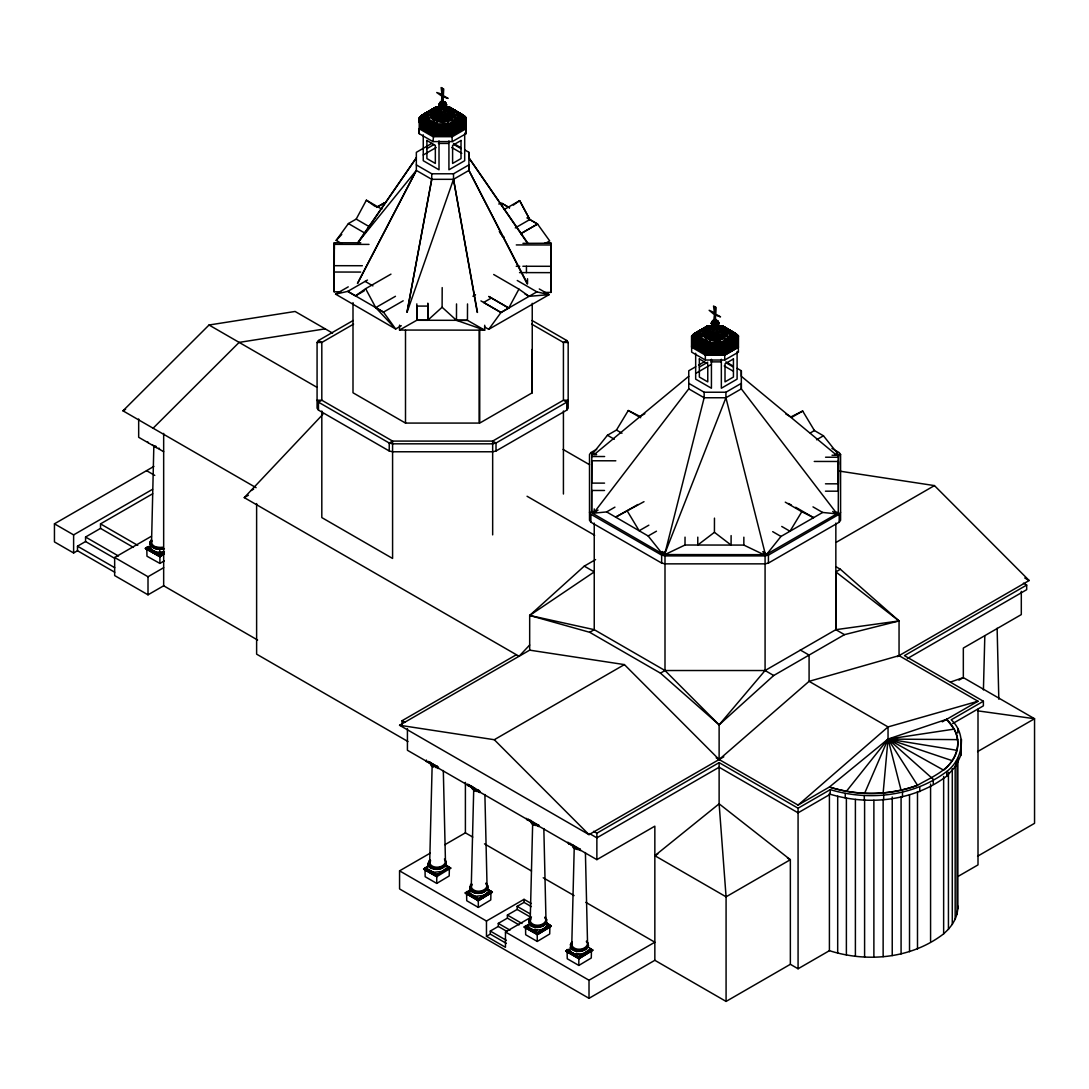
<?xml version="1.0" encoding="UTF-8"?>
<svg xmlns="http://www.w3.org/2000/svg" width="1089" height="1089" viewBox="0 0 1089 1089"><rect width="100%" height="100%" fill="white"/><g stroke="black" fill="none" stroke-linecap="round" stroke-linejoin="round"><path stroke-width="1.5" d="M369.008 244.399L334.241 244.358L334.282 249.122L334.35 242.629L334.146 291.798L340.762 291.811M466.024 133.688L466.024 128.774L464.69 126.828L464.744 116.278L451.853 108.791C432.741 104.04 461.804 112.589 466.078 117.585L466.024 133.688L452.316 141.597L432.932 141.597L419.224 133.688L419.224 117.585L435.219 107.512L440.283 107.335L434.865 107.661L433.027 109.621L434.865 107.661L440.991 107.607M466.024 122.499L466.024 117.585L466.024 128.774L452.316 136.683L432.932 136.683L419.224 128.774L422.042 124.963L422.056 115.121L435.6 107.403L439.806 107.525L434.579 110.384L424.574 113.664L423.689 123.166L419.224 128.774L419.224 133.688M466.024 128.774L464.69 126.841L451.772 134.301L433.79 133.117L422.042 124.963L422.859 124.051L422.859 114.604M452.316 141.597L451.772 134.301L433.49 134.301L421.28 125.888L422.056 115.121L421.28 115.693L421.28 125.888L433.79 133.117L451.472 133.117L464.69 126.828L461.559 123.152L462.444 114.59L462.403 124.051L450.819 130.734L434.429 130.748L422.859 124.051L426.425 120.634L426.425 112.888L436.39 107.362L419.932 116.85L419.864 127.794L433.204 135.485L452.044 135.485L465.371 127.794L465.425 116.918L448.995 107.375M434.865 107.661L441.14 107.675L434.511 107.865L440.922 107.797L437.764 107.648L430.808 111.65L430.754 117.381L436.73 123.874L448.518 123.874L456.836 119.069L456.89 112.249L448.586 107.43L447.062 107.729L454.521 111.691L454.494 117.367L461.559 123.152L461.6 114.1L460.688 122.281L464.69 126.828M452.316 136.683L448.518 123.874L437.71 121.396L432.061 116.387L432.061 111.337L438.309 107.716L427.446 112.494L426.425 120.634L435.532 127.25L450.097 128.393L461.545 123.166L450.465 129.564L434.783 129.564L423.689 123.166L423.689 114.114L422.859 124.051M425.023 869.743L425.159 876.713L436.743 883.41L436.743 876.509L423.594 868.968L428.004 866.463M446.599 104.912L444.571 101.958L442.692 101.508L445.251 102.352L446.599 104.912L442.706 108.301L440.147 107.457L438.799 104.912L441.317 103.618L440.827 107.852L444.081 107.784L446.027 106.382L440.147 104.503L439.371 103.428L441.317 102.026L441.317 103.618L442.706 103.945L442.706 108.301L445.047 107.743L446.599 104.912L445.251 102.352L440.337 102.067L438.799 104.912L439.371 106.382L442.706 108.301L444.652 106.994L449.566 109.88L449.553 113.188L445.483 115.543L439.752 115.543L436.839 112.085L437.928 110.942L437.928 108.696L440.909 106.518L435.709 113.215L426.425 120.634L435.913 126.106L449.73 127.25L460.674 122.295L460.729 113.651L450.179 107.539L444.802 107.389M439.97 107.28L438.976 109.758L441.113 110.996L444.135 110.996L446.259 109.758L445.306 107.253L445.306 108.519L449.526 113.202L460.674 122.295L450.097 128.393L435.151 128.407L424.574 122.295L424.574 113.664L426.48 112.82L425.486 121.451L435.151 128.407L450.465 129.564L462.389 124.051M527.117 283.793L468.91 170.429L468.91 152.324L464.717 149.901M466.596 893.742L466.732 900.726L478.316 907.409L478.316 899.133L491.085 891.469L492.364 892.082L478.302 900.712L491.901 892.517L487.818 889.618M526.436 272.618L526.45 266.274M527.525 278.73L527.525 283.793L468.91 170.429L468.91 164.902L453.514 173.791L431.734 173.791L416.338 164.902M532.249 349.378L532.249 392.87L532.235 303.314M525.538 927.774L525.674 934.743L537.258 941.441L537.245 933.164L550.027 925.5L551.306 926.113L537.245 934.743L550.83 926.548L548.175 924.466M544.323 292.41L550.939 292.41L551.034 244.971L516.281 244.93M567.11 951.772L567.246 958.756L578.831 965.439L578.831 958.551L566.144 951.405M712.301 325.924L708.803 325.802L691.638 336.025L691.638 347.214L692.291 335.358L694.469 333.561L694.469 343.403L691.638 347.214L705.345 355.123L724.73 355.123L738.437 347.214L738.492 336.025L733.142 332.091L718.604 326.428M715.119 321.092L715.119 319.948L713.159 321.255L713.731 326.224L711.212 323.338L712.764 320.506L716.984 320.397L718.441 321.868L717.474 326.183L715.119 326.741L712.56 325.897L711.212 323.338L712.764 320.506L715.119 319.948L717.678 320.792L719.012 323.338L717.474 326.183L708.803 325.802L698.893 331.26L698.839 339.074L708.326 344.546L721.748 344.546L731.236 339.06L729.249 337.508L719.952 339.836L710.654 338.407L705.726 333.806L705.726 329.354L696.987 332.104L696.987 340.734L692.291 346.234L705.618 353.925L724.457 353.925L737.784 346.234L737.838 335.358L721.408 325.815L718.441 326.101L726.935 330.13L726.908 335.807L733.101 340.721L738.437 347.2L724.73 355.123L705.345 355.123L705.345 360.037L724.73 360.037L738.437 352.128L737.838 335.358M718.754 325.829L722.96 326.128L734.013 332.54L733.972 341.592L734.857 333.03L734.816 342.49L723.232 349.174L707.197 348.004L696.987 340.734L699.819 338.271L699.819 330.988L712.22 325.965L706.992 328.824L713.145 325.502L711.784 324.821L712.764 323.46M713.281 326.115L710.178 326.087L703.222 330.09L703.167 335.82L709.143 342.314L720.932 342.314L729.249 337.508L721.939 331.641L716.753 325.774M709.211 325.856L700.867 330.648L710.722 326.156L704.515 329.722L704.474 334.827L710.123 339.836L720.932 342.314L724.73 355.123L724.73 360.037M734.013 332.54L733.101 340.721L722.143 345.689L708.326 344.546L699.819 338.271L708.122 331.641L708.122 328.347L713.322 324.958L713.935 327.898L705.345 355.123L706.203 351.556L694.469 343.403L706.516 350.359L723.886 351.543L737.103 345.267L737.158 334.718L725.424 327.721M708.122 331.641L713.322 325.774L714.33 326.36L712.179 333.983L709.266 330.525L709.266 327.762L708.122 331.641L712.179 333.983L717.896 333.983L721.939 331.641L721.98 328.32L724.389 329.327L724.362 333.779L726.908 335.807L729.303 330.688L721 325.87L719.475 326.169L724.389 329.327L723.15 332.717L718.386 335.48L711.689 335.48L706.952 332.744L706.952 328.878L708.122 328.347M710.355 327.136L710.341 329.368L713.091 330.961L716.97 330.961L719.72 329.368L719.761 327.108L716.78 324.917M708.326 344.546L709.143 342.314L700.812 337.508L705.726 333.806L711.185 336.95L718.89 336.95L724.348 333.806L716.78 325.734L717.719 325.693L718.713 328.17L716.548 329.423L713.526 329.436L711.389 328.197L711.389 326.455M711.389 328.197L713.363 324.917M716.494 326.224L715.119 326.741L715.119 322.385L711.212 323.338M737.13 368.341L741.323 370.764L741.323 388.868L835.848 512.306L839.197 514.239L839.197 522.203L768.426 563.067L765.077 563.857L664.998 563.857L661.649 563.067L590.878 522.203L589.503 520.27L589.503 454.535L590.878 452.588L596.663 449.253M899.051 655.646L809.086 681.333L719.121 759.523L719.121 724.825L765.077 670.525L835.848 629.673L835.848 571.902L840.381 569.275L899.051 620.948L899.051 655.646L978.004 701.234L942.271 721.857M814.259 461.45L838.367 461.477L838.326 483.829L825.476 483.815M930.578 941.386L930.578 784.039M933.259 783.903L933.259 779.275L888.039 739.077L888.039 726.921L809.086 681.333L809.086 655.088L800.279 649.997M430.291 853.109L399.568 870.846L399.568 888.937L589.013 998.314L654.843 960.307L726.077 1001.417L790.355 964.31L798.074 968.774L829.41 950.683C867.348 962.758 911.466 958.619 943.646 933.845L943.646 776.484M589.544 833.602L596.867 837.836L719.121 767.241L798.074 812.83L830.254 794.249C869.213 805.942 913.766 800.946 946.749 776.117L946.749 771.488C963.098 759.373 966.869 734.068 951.201 719.802L983.381 701.234L983.381 705.849L952.657 723.586M943.646 933.845L948.437 929.244L948.437 772.319M948.437 929.244L952.29 924.357L952.29 768.698M952.29 924.357L955.162 919.266L955.162 765.717M946.749 776.117L955.856 766.111L955.856 761.497M955.162 919.266L957.04 914.011L957.04 761.728M957.04 914.011L957.871 908.662L957.871 758.489M957.803 733.074L957.803 728.459M955.856 766.111L960.825 755.29L960.825 750.661M961.492 739.458L960.825 755.29M978.004 709.238L978.004 864.897L958.061 876.414M1021.305 591.341L1021.305 614.591L963.329 648.064L963.329 677.603L1034.55 718.726L1034.55 823.325L977.582 856.226M1023.401 583.173L1026.682 585.065L1026.682 589.68L907.368 658.573M334.282 249.122L334.241 244.358L334.146 291.798L334.187 272.032L360.677 272.073M399.554 325.135L399.527 330.049L416.774 320.261L416.828 306.091L427.814 306.091L427.827 303.178M427.814 306.091L427.773 320.275L416.788 320.275L416.828 303.872M427.936 865.878L425.173 868.26L436.743 874.957L449.213 867.484L446.313 865.074M490.785 890.761L478.316 898.956L490.785 891.483L487.886 889.087M549.727 924.779L537.258 932.987L549.727 924.779L546.828 923.104M596.459 511.599L591.64 511.599L591.803 454.535L596.622 454.535M591.64 511.599L591.667 490.472L604.518 490.486M588.4 947.117L591.3 949.513L578.831 956.986L567.26 949.567L578.831 956.986M763.865 551.51L763.852 554.669L664.998 554.573L664.998 551.415M664.998 554.573L685.008 545.017L685.035 537.136M697.79 537.149L697.763 545.031L714.425 532.317L714.466 518.133M731.114 535.597L731.087 545.072L714.425 532.317M763.852 554.669L743.841 545.085L743.855 537.19M427.827 303.885L427.759 320.275L442.107 307.248L442.188 287.591M456.522 303.926L456.468 320.316L484.687 330.158L484.714 325.243M459.817 113.242L459.776 121.437L449.73 127.25L435.532 127.25L425.486 121.451L425.486 113.256L424.574 122.295L434.783 129.564L450.819 130.734L443.332 107.92L444.339 107.335L454.494 117.367L456.89 112.249L458.864 112.875L458.823 120.62L459.817 113.242L450.179 107.539L445.578 107.566M467.521 303.94L467.453 320.329L484.687 330.158L399.527 330.049M550.939 292.41L551.143 243.242L544.514 243.242M723.15 332.717L723.164 328.851L718.944 326.169M724.73 355.123L723.232 349.174L706.856 349.174L695.272 342.49L696.102 332.553L708.803 325.802L693.026 334.65L692.972 345.281L705.903 352.741L724.185 352.741L737.103 345.267L732.176 339.891L732.23 331.682L722.592 325.965L717.61 325.965M439.806 107.525L432.102 111.282L430.754 117.381L437.71 121.396L447.538 121.396L454.481 117.381L446.994 119.967L438.241 119.967L433.313 115.366L435.709 113.215L436.852 109.322L436.852 112.085L440.228 114.046L445.02 114.046L448.396 112.085L448.437 109.295L450.751 110.411L450.723 114.277L445.973 117.04L439.275 117.04L434.538 114.304L434.538 110.438L437.928 108.696L434.538 110.438L433.313 115.366L432.061 116.387L438.241 119.967L447.538 121.396L456.836 119.069M446.531 107.729L451.976 110.887L451.949 115.339L446.476 118.51L438.758 118.51L433.313 115.366L433.313 110.915L438.826 107.716M427.405 112.562L427.405 119.844L436.321 124.99L448.927 124.99L457.843 119.831L457.897 112.548L449.403 107.375L464.744 116.278L463.968 125.888L451.472 133.117L434.103 131.919L422.042 124.963M432.932 141.597L434.103 131.919L451.145 131.919L463.193 124.963L463.247 115.121L449.798 107.43L444.121 107.375M451.554 108.451L464.009 115.679L463.968 125.888L451.145 131.919M713.322 324.958L712.383 326.999L713.935 327.898L717.692 326.999L717.719 325.693M709.266 330.525L712.642 332.485L717.433 332.485L720.809 330.525L720.85 327.735L717.95 325.979L723.164 328.851M729.276 337.495L729.303 330.688M699.819 338.271L708.735 343.43L721.34 343.43L730.256 338.271L730.311 330.988L721.816 325.815L721 325.87L726.935 330.13L725.614 334.813L719.407 338.407L710.654 338.407L704.474 334.827L705.726 329.354M721.34 343.43L731.236 339.06L731.277 331.315L721.816 325.815L737.158 334.718L736.382 344.328L723.886 351.543L706.203 351.556L693.693 344.328L693.693 334.132L692.972 345.281M696.102 332.553L696.116 341.606L707.197 348.004L722.878 348.004L733.959 341.592L722.511 346.833L707.945 345.689L698.839 339.074L699.819 330.988L697.899 331.696L697.899 339.891L707.564 346.847L706.516 350.359L723.559 350.359L735.606 343.403L735.66 333.561M153.848 445.7L151.562 541.968C151.684 547.059 158.626 547.971 162.588 547.372M551.075 249.735L551.143 243.242L522.951 243.351M591.763 456.509L591.803 454.535L591.763 456.509L604.626 456.522M428.236 864.965L428.903 860.991A10.386 6.003 0 0 1 430.101 859.738M446.122 864.135L446.163 862.76M469.808 888.978L470.475 885.003A10.386 6.003 0 0 1 471.673 883.737M487.736 886.759C486.851 894.123 474.845 895.117 470.38 890.285M443.318 770.536L445.469 861.875C444.081 868.273 431.897 869.267 429.679 863.033L432.129 766.275M484.891 794.534L487.042 885.874C485.653 892.272 473.47 893.266 471.251 887.031L473.701 790.274M543.833 828.566L545.984 919.906C544.582 926.303 532.412 927.297 530.193 921.063L532.644 824.305M585.406 852.564L587.556 943.904C586.154 950.302 573.985 951.296 571.766 945.061L574.216 848.304M983.421 689.909L984.824 635.717M437.397 766.819L437.383 767.731L427.133 761.81M478.969 790.818L478.956 791.73L468.706 785.809L468.706 784.733L478.956 790.655M537.912 824.849L537.884 825.761L527.648 819.84L528.288 819.282M579.484 848.848L579.457 849.76L569.22 843.839L569.86 843.281M436.689 876.536L436.743 875.134L449.512 867.47L450.792 868.083L436.703 876.686M589.748 948.465L592.402 950.547L578.817 958.756L592.879 950.112L591.599 949.499L578.817 957.163L578.79 958.715M159.988 556.52L145.354 548.38L146.661 547.767L159.92 555.131L159.906 563.421L146.974 556.22L146.811 549.237L149.738 547.549M846.384 791.335L888.039 739.077L917.496 785.278C889.345 795.555 857.955 795.936 829.41 787.02C857.86 796.127 889.468 795.746 917.496 785.278C932.524 776.552 952.344 769.147 957.04 750.335C959.722 738.859 955.012 727.234 946.668 719.312L888.039 739.077L829.41 787.02L798.074 805.098L716.194 757.821M433.204 135.499L433.49 134.301L420.558 126.841L421.28 115.693L419.864 116.918M694.469 333.561L693.693 344.328L705.903 352.741M463.206 124.963L464.023 115.679M735.62 343.403L736.436 334.119L722.211 325.87L717.474 325.856M883.138 792.996L888.039 739.077L954.155 729.113C962.485 743.365 955.475 760.421 943.646 770.168L888.039 739.077L864.598 793.364M696.987 332.104L696.116 341.606L706.843 349.174M697.899 331.696L696.987 340.734L707.564 346.847L722.878 348.004L734.803 342.49M698.839 331.328L697.899 339.891L707.945 345.689L722.143 345.689L732.176 339.891L733.142 332.091L733.101 340.721L722.511 346.833L707.564 346.847M441.304 102.516L442.011 96.254L436.743 92.524L441.998 94.212L441.127 87.583L443.713 89.067L443.359 95.682L448.11 98.418L442.828 96.717L443.563 104.095M713.554 322.507L714.438 314.694L709.157 310.297L714.411 312.652L713.554 306.023L716.126 307.506L715.772 314.122L720.523 316.858L715.242 315.157L715.977 322.535M717.188 321.582L716.494 320.465L719.012 323.338L717.869 324.93L715.119 326.741L713.254 326.292L713.731 322.058L712.9 326.101C714.275 327.122 712.124 323.27 713.731 322.058L711.784 324.821M460.729 113.651L459.776 121.437L449.335 126.106L435.913 126.106L427.392 119.831L426.425 120.634M731.25 339.06L732.23 331.682L731.277 331.315L730.27 338.271M526.286 818.343L527.212 820.044L528.138 819.418M457.856 119.831L458.864 112.875L449.798 107.43L444.938 107.457M427.664 761.647L426.017 761.347L426.452 760.054M537.381 824.754L538.783 826.619L538.796 825.013M429.679 863.033L430.604 860.637M471.251 887.031L472.177 884.636M530.193 921.063L531.119 918.667M571.766 945.061L571.956 943.85M407.041 312.039L431.734 179.317L431.734 173.791M431.734 143.435L416.338 152.337L416.338 170.429L431.734 179.317L407.041 312.271L453.514 179.317L453.514 173.791M704.474 329.776L703.167 335.82L710.123 339.836L719.952 339.836L726.894 335.82L719.407 338.407L711.185 336.95L706.952 332.744L705.726 333.806L706.952 328.878L704.515 329.722L711.743 326.101M432.061 116.387L433.313 110.915L439.33 107.661M433.49 134.301L433.79 133.117M435.151 128.407L434.103 131.919L441.916 107.92L440.909 107.335L438.976 109.758M441.521 109.458L441.903 107.92L445.278 108.56L441.521 109.458L439.97 108.56L440.909 107.335L441.521 109.458L435.532 127.25M713.935 327.898L714.316 326.36L717.692 326.999M448.586 107.43L454.521 111.691L453.201 116.373L446.994 119.967L438.758 118.51L434.538 114.304M428.317 862.719L428.14 865.537M469.89 886.718L469.713 889.55M488.049 887.535C485.803 894.192 475.485 894.927 470.557 890.829M528.832 920.75C527.661 929.679 544.364 929.285 546.841 922.07M546.991 924.629L546.583 926.045A10.713 6.194 0 0 1 542.05 929.516L534.971 930.278A8.195 4.737 0 0 1 530.901 928.999M588.564 945.565C586.236 952.507 574.202 953.474 570.228 947.58M708.163 328.293L712.696 325.774L713.731 322.058L713.05 325.107L718.441 324.821L717.678 320.792L713.05 325.107L712.07 324.536L713.159 321.255L711.784 321.868L717.869 324.93L716.494 322.058L713.254 323.338M438.309 107.716L430.808 111.65L427.405 119.844M703.181 330.144L700.812 337.508L700.812 330.702M438.799 104.912L440.337 102.067M147.519 441.739L148.349 442.651M158.98 448.11L159.566 449.131M449.362 868.954L449.199 875.951L436.743 883.41M490.935 892.953L490.771 899.95L478.316 907.409M549.877 926.984L549.714 933.981L537.258 941.441M591.436 950.983L591.286 957.98L578.831 965.439M450.723 114.277L451.976 110.887M709.143 342.314L711.689 335.48L718.89 336.95L725.601 334.827L725.642 329.749L720.006 326.101L726.935 330.13M688.752 388.868L704.147 397.757L725.927 397.757L741.323 388.868L741.323 383.342L725.927 392.231L725.927 397.757L664.998 553.171L661.649 555.104L590.878 514.239L589.503 512.306L594.24 512.306L688.752 388.868L688.752 370.764L695.748 366.734M546.637 922.165L543.112 925.841L538.769 927.093M587.57 947.539L588.21 946.178M151.562 541.968L152.106 540.852M357.723 283.235L416.338 170.429L357.723 242.711L416.338 157.851L358.131 242.724M357.437 283.399L416.338 170.429M448.423 112.058L449.566 109.88M720.836 330.498L721.98 328.32M341.796 243.65L336.188 240.397L348.412 223.558L356.198 219.093L366.367 200.199L381.79 209.142M493.685 274.496L518.909 289.13L508.74 308.024L500.981 312.502L488.73 329.341L484.523 326.891M567.954 842.178L568.785 844.043L569.71 843.417M705.441 328.061L707.632 325.951L712.492 325.924M596.023 454.562L593.26 452.97L607.444 435.246L616.469 430.046L628.271 410.526L640.073 416.461M795.705 507.283L813.606 517.656L801.803 511.721L790.001 531.241L781.739 526.45M149.942 542.404L150.758 541.138M705.699 327.612L707.632 325.951L713.458 326.087L707.278 326.101L711.975 326.101M491.275 892.939L488.825 890.952M714.207 324.536L712.383 326.999M444.571 101.958L446.027 103.428L445.455 106.504L440.827 107.852L439.371 106.382L442.706 105.347L445.251 102.352L445.741 103.714M532.113 320.506L566.784 340.517L568.172 342.45L568.172 408.184L566.784 410.117L496.012 450.982L492.664 451.772L392.584 451.772L389.236 450.982L318.464 410.117L317.076 408.184L317.076 342.45L318.464 340.517L353.135 320.506M840.585 512.306L839.197 514.239L768.426 555.104L765.077 555.907L664.998 555.907L661.649 555.104L661.649 563.067M839.197 522.203L840.585 520.27L840.585 454.535L839.197 452.588L831.969 448.423M570.405 944.748L571.412 943.401M766.806 554.165L780.976 536.441L822.644 512.456L836.815 513.872L766.806 554.165L762.668 551.769M151.48 539.559L150.01 542.05L151.003 544.718A10.414 6.017 0 0 0 156.38 547.576L163.404 547.631M336.188 240.397L341.755 234.475M529.676 645.028L519.072 656.272L244.276 497.619L322.889 414.324M445.483 865.51L440.541 868.6L433.64 868.927M256.106 487.681L122.975 410.825L209.034 325.012L295.092 311.468L332.553 333.098M153.1 428.222L239.144 342.395L325.203 328.851M723.804 756.814L589.013 834.637L399.568 725.26L529.676 650.147L529.676 615.448L584.262 566.13L595.574 559.596M584.262 566.13L594.24 571.902L529.676 615.448L589.693 632.301L660.465 673.152L719.121 724.825L773.707 675.507L844.465 634.656L899.051 620.948L835.848 571.902M798.074 805.098L888.039 726.921L978.004 701.234M688.752 376.29L594.24 454.535L590.878 452.588M726.077 1001.417L726.077 896.819L719.121 803.818L790.355 859.711L726.077 896.819L654.843 855.695L719.121 803.818L719.121 762.627L798.074 808.215L830.254 789.634C869.213 801.327 913.766 796.331 946.749 771.488M712.424 325.679L709.293 327.721M713.731 320.465L712.356 321.745M401.283 325.747L395.661 328.987L335.575 294.139L347.745 291.376L355.49 295.868L365.618 288.694L390.965 274.142M513.341 205.113L519.671 200.635L529.798 219.556L537.544 224.035L549.7 240.914L545.48 243.337M478.684 790.464L479.623 792.547L480.045 791.254M584.684 949.853L586.372 948.791M425.173 868.26L427.936 866.599M436.703 876.373L424.057 869.376L426.779 867.742M436.743 874.957L449.213 866.749M468.352 891.741L465.629 893.375L478.275 900.685L465.166 892.966L469.386 890.421M478.275 900.372L492.092 892.095M537.217 934.403L524.108 926.998L528.219 924.602M578.817 958.756L565.681 950.996L568.703 949.322M578.831 956.251L591.3 948.791M420.558 126.841L420.558 116.278L433.871 108.424M706.285 326.863L693.026 334.65L708.394 325.802M421.334 115.625L434.184 108.11L440.378 108.124M693.747 334.064L706.598 326.55M437.928 110.942L440.677 112.521L444.557 112.521L447.307 110.928L447.348 108.669L445.306 107.253M426.915 148.621L433.939 144.578M423.253 154.978L436.144 147.532M461.015 140.508L452.602 145.382L452.602 163.445L461.015 158.586L461.015 140.413M468.91 170.429L453.514 179.317L431.734 179.317M122.975 410.825L125.603 409.314M353.598 324.1L321.813 342.45L317.076 342.45M114.713 572.229L77.496 550.735L73.616 552.981L54.45 541.914L54.45 523.823L153.862 466.432M54.45 523.823L73.616 534.89L152.555 489.315M489.124 296.644L508.74 308.024L491.411 297.978L483.639 302.456L500.967 312.489L536.877 291.866L549.087 294.656L488.73 329.341M77.496 550.735L77.496 546.188L85.555 541.532L85.555 537.027L100.515 528.383L100.515 523.877L152.678 493.753M257.617 640.033L163.663 585.787L148.009 594.825L114.658 575.564L114.658 557.486L151.412 536.264M145.354 548.38L148.254 546.705M164.357 554.002L159.933 556.724L145.831 548.815L149.288 546.242M251.246 490.486L253.683 489.084M244.276 497.619L248.415 495.236M159.906 554.233L159.906 554.968L146.961 547.032L159.906 554.233L164.248 551.728M159.92 555.131L164.248 552.45M164.262 553.893L159.933 556.724L145.627 548.393M159.906 563.421L164.248 560.903M114.658 557.486L148.009 576.734L163.663 567.696M566.784 340.517L563.421 342.45L531.65 324.1M532.249 392.775L479.732 423.09L479.732 330.253M698.553 365.114L704.147 361.875M699.342 367.061L707.768 362.201M695.667 373.418L711.43 364.311M733.442 358.962L725.015 363.821L725.015 381.885L733.442 377.025L733.442 358.853M402.045 725.356L402.045 720.727L516.377 654.72M589.693 632.301L594.24 629.673L664.998 670.525L719.121 724.825M399.568 725.26L494.283 739.717L624.405 664.603L719.121 759.523M836.488 542.159L934.444 485.599L1029.159 580.519L897.309 656.653M660.465 673.152L664.998 670.525L765.077 670.525L773.707 675.507M444.925 844.669L465.398 832.84L472.749 837.073M593.6 831.315L596.867 833.208L719.121 762.627M1026.682 585.065L904.428 655.646L983.381 701.234M399.568 870.846L486.47 921.022L524.04 899.337L531.35 903.543M407.422 728.677L407.422 750.267L596.867 859.643L654.843 826.17L654.843 960.307M486.47 921.022L486.47 936.336L490.295 934.131L490.295 931.068L498.299 926.44L498.299 923.377L507.392 918.136L507.392 915.073L517.166 909.424L517.166 906.361L524.04 902.4L531.35 906.606M486.47 936.336L505.459 947.294L505.459 931.993L531.473 916.965M654.843 855.695L657.77 854.021M958.946 680.135L963.329 677.603L950.466 682.068M977.582 751.614L1034.55 718.726L977.677 710.845M505.459 931.993L589.013 980.223L654.843 942.216L585.828 902.359M420.613 116.21L435.981 107.362L425.54 113.188M427.528 112.78L436.798 107.416M436.88 109.281L440.718 107.062L440.147 107.457L441.317 103.618L440.147 106.382L441.317 107.784M335.575 294.139L348.249 286.856M367.456 280.05L347.759 291.376L383.491 312.121L395.661 328.987L375.746 307.615L365.618 288.694M504.18 209.524L519.671 200.635L529.785 219.556L515.288 227.887M355.504 295.881L364.202 290.872M395.457 296.29L375.746 307.615L383.491 312.121L403.202 300.795M520.651 233.754L537.544 224.048L526.899 217.868M521.604 233.209L537.53 224.035M472.925 296.249L475.525 294.751M694.523 333.493L707.632 325.951M691.692 335.943L694.442 334.377L691.651 336.025L691.651 352.128L705.345 360.037M639.175 416.978L644.851 413.711M665.052 552.137L662.289 553.729L592.511 513.3L598.038 510.115M592.511 513.3L606.641 511.912L614.931 507.147M637.936 504.52L615.639 517.125L643.994 501.675M791.621 417.386L802.675 411.029L814.436 430.563L810.298 432.959M648.84 525.184L639.161 530.751L627.4 511.217M606.641 511.912L648.159 535.979L656.463 531.201M816.532 439.765L823.447 435.791L837.564 453.541L834.8 455.134M423.744 114.046L435.219 107.512L440.079 107.484M697.042 332.036L708.013 325.842L713.526 325.802M440.283 107.335L435.75 109.853L435.709 113.215L439.765 115.543M423.594 868.968L424.873 868.273L436.743 875.134M465.166 892.966L466.446 892.272L478.316 899.133M524.108 926.998L525.388 926.303L537.245 933.164M565.681 950.996L566.961 950.302L578.817 957.163M440.827 104.912L446.027 103.428L445.047 104.789L442.706 105.347M802.675 411.029L790.913 416.937L785.768 413.97M723.559 350.359L736.382 344.328L736.436 334.119L722.96 326.128L717.991 326.006M732.176 339.891L721.748 344.546L708.735 343.43M444.652 106.994L446.027 106.382M717.066 325.434L718.441 324.821M448.927 124.99L458.823 120.62L449.335 126.106L436.321 124.99M713.254 326.292L715.119 325.597M432.102 111.282L433.354 110.86M444.557 112.521L445.973 117.04L451.921 115.366L453.228 111.309L447.593 107.661L444.516 107.593M715.119 323.787L717.474 323.229L718.441 321.868L716.494 322.058M428.453 112.208L430.808 111.65M498.748 203.997L501.784 203.303L509.543 207.808L501.784 203.303M164.412 548.72C159.389 550.027 151.711 549.428 149.751 543.792M164.412 551.783L157.279 552.164A10.713 6.194 0 0 1 151.289 549.55L149.751 546.841M439.942 103.319L440.746 102.815L439.657 106.096L441.317 103.618L440.623 106.668L442.692 107.158M580.342 951.105L582.629 950.643M445.006 114.046L449.526 113.202M721.939 331.641L717.42 332.485L715.745 326.36L716.548 329.423M437.315 766.425L438.05 768.548L438.472 767.241M467.794 784.012C465.806 785.36 470.747 787.374 468.746 784.57M163.404 548.856C158.831 549.714 152.732 549.074 150.2 544.623M835.848 523.088L835.848 629.673L899.051 620.948M428.984 869.893A8.195 4.737 0 0 0 434.457 872.248L441.535 871.472A10.713 6.194 0 0 0 446.068 868.015M470.557 893.892A8.195 4.737 0 0 0 476.029 896.247L483.108 895.485A10.713 6.194 0 0 0 487.641 892.014M572.474 953.011A8.195 4.737 0 0 0 576.544 954.277L583.622 953.515A10.713 6.194 0 0 0 588.155 950.044M524.884 293.894L529.091 296.331L549.101 294.656L539.286 288.966M444.911 108.247L451.227 108.138L444.135 107.729L445.455 106.504L444.081 103.618M444.135 107.757L450.9 107.893M719.747 326.156L722.96 326.128L724.267 327.231M718.971 325.883L722.211 325.87M708.013 325.842L712.614 325.842M438.431 143.435L448.491 143.435M568.172 342.45L563.421 342.45L563.421 400.221L492.664 441.086L392.584 441.086L389.236 443.019L318.464 402.168L317.076 400.221L321.813 400.221L392.584 441.086L392.584 558.453L321.813 517.588L321.813 411.002M710.858 361.875L720.904 361.875M688.752 383.342L704.147 392.231L725.927 392.231M352.999 302.633L352.999 392.775L405.503 423.077L479.119 423.077L479.119 330.239M840.585 454.535L835.848 454.535L741.323 376.29L741.323 370.764M435.6 107.416L441.113 107.362M444.271 107.675L450.547 107.688M445.033 108.138L451.227 108.138M334.309 242.779L360.786 242.806M334.214 265.689L362.351 265.73M516.24 266.26L519.712 266.26M522.87 266.26L551.007 266.301M519.535 272.604L550.98 272.645M416.774 320.261L467.453 320.329L456.454 320.316L442.107 307.248M718.25 326.115L722.96 326.128M832.023 455.229L838.448 455.243L838.285 512.306L835.059 512.306M825.557 457.217L838.407 457.23L838.448 455.243L838.312 491.193L825.462 491.18M615.816 460.797L591.722 460.77L591.695 483.108L604.545 483.121M685.008 545.017L743.841 545.085M957.667 739.635L888.039 739.077L901.079 790.26M435.559 767.473L437.492 767.554M479.065 791.567L477.132 791.472A6.643 3.839 0 0 1 473.824 790.437M538.007 825.585L536.06 825.503A6.643 3.839 0 0 1 531.623 823.583L530.751 821.405M579.579 849.597L577.633 849.502A6.643 3.839 0 0 1 573.195 847.582L572.515 846.548M437.492 766.465L435.559 766.37A6.643 3.839 0 0 1 431.121 764.464L430.25 762.273M479.065 790.464L477.132 790.383A6.643 3.839 0 0 1 472.694 788.463L471.823 786.272M706.203 351.556L724.185 352.741M536.414 927.202L530.479 925.459M577.987 951.214L573.699 950.357L570.323 947.008M839.714 471.142L934.444 485.599M529.676 650.147L624.405 664.603M957.04 750.335L888.039 739.077L952.29 760.694M439.275 117.04L446.476 118.51L453.187 116.387L453.228 111.309L447.062 107.729M529.676 615.448L594.24 629.673L594.24 523.088M440.228 114.046L445.483 115.543M712.642 332.485L717.896 333.983L720.932 342.314L719.952 339.836M433.762 765.417L430.427 762.845M475.335 789.416L472 786.843M534.277 823.447L530.942 820.875M575.85 847.46L572.515 844.873M154.624 445.782L156.285 446.504M156.285 447.593L152.446 444.884M788.422 503.513L791.376 504.997M431.612 868.328L428.807 866.286M436.73 123.874L428.399 119.069L428.399 112.262M453.514 143.435L460.511 147.478M454.004 144.578L461.015 148.621M451.799 147.532L461.818 153.318M426.915 140.522L435.341 145.382L435.341 163.445L426.915 158.586L426.915 140.413M726.104 328.905L728.84 330.484M725.927 361.875L732.924 365.918M726.417 363.018L733.442 367.061M724.212 365.972L732.802 370.927M699.342 358.962L707.768 363.821L707.768 381.885L699.342 377.025L699.342 358.853M1024.749 577.987L1029.159 580.519M836.053 566.77L840.381 569.275M563.081 449.43L589.557 464.717M835.848 629.673L844.465 634.656M318.464 340.517L321.813 342.45L321.813 400.221L318.464 402.168L318.464 410.117M662.112 551.497L664.998 553.171L704.147 397.757L704.147 392.231M527.062 496.257L594.662 535.271M209.034 325.012L316.953 387.316M163.663 451.704L138.671 437.288L138.671 418.966M146.552 470.652L154.761 475.403M787.442 858.037L790.355 859.711L790.355 964.31M100.515 523.877L137.731 545.358M100.515 528.383L133.443 547.399M85.555 537.027L118.483 556.03M402.045 720.727L404.74 722.279M85.555 541.532L114.195 558.058M77.496 546.188L114.713 567.682M407.98 741.541L256.623 654.162L256.623 503.567M484.496 843.866L531.486 870.996M543.234 877.775L574.08 895.58M517.166 906.361L530.316 913.957M517.166 909.424L530.316 917.02M507.392 915.073L521.999 923.499M507.392 918.136L519.072 924.888M498.299 923.377L509.992 930.129M498.299 926.44L507.066 931.503M490.295 931.068L506.358 940.338M490.295 934.131L506.358 943.401M501.634 235.728L504.221 237.225M813.551 430.046L823.447 435.791M488.743 296.426L491.411 297.978M480.957 300.904L500.954 312.502M832.677 511.476L836.815 513.872M812.993 506.875L822.644 512.456M628.271 410.526L640.672 417.713M785.278 502.152L801.803 511.721M365.128 281.384L372.901 285.876M616.469 430.046L621.982 433.231M607.444 435.246L614.332 439.235M772.7 531.65L780.976 536.441M428.59 761.579L437.383 766.656L428.059 761.415M528.573 819.445L537.748 824.741M570.146 843.444L579.321 848.739M469.631 785.414L474.872 788.436M487.995 889.55L492.364 892.082M546.937 923.581L551.306 926.113M589.966 948.424L592.879 950.112M446.422 865.551L450.792 868.083M446.313 865.809L449.213 867.484M487.886 889.808L490.785 891.483M447.511 866.898L450.329 868.518M489.084 890.897L491.901 892.517M534.808 929.162L537.367 930.387M576.38 953.161L578.94 954.4M425.173 867.538L436.743 874.222M478.316 898.221L466.745 891.537L466.745 892.259M537.258 932.252L525.688 925.568L525.688 926.29M537.258 934.539L524.571 927.406M424.057 869.376L436.73 876.713M447.593 107.661L454.521 111.691M719.475 326.169L725.642 329.749L724.362 333.779L718.386 335.48L718.89 336.95M517.261 280.486L536.877 291.866M356.198 219.093L370.206 227.22M348.412 223.558L365.223 233.318M423.689 123.166L434.429 130.734M518.909 289.13L529.091 296.331M366.367 200.199L375.269 206.502M428.984 866.83C433.708 871.241 446.694 870.002 446.245 862.134M442.692 101.508L444.775 103.142L444.081 102.026L444.911 102.148L445.251 103.428M714.316 326.36L716.14 327.898M441.903 107.92L443.713 109.458L443.332 107.92M580.124 848.794L580.56 850.577L578.912 848.984M586.508 941.114L588.251 943.564L587.57 946.314A10.414 6.017 0 0 1 582.629 949.417C578.327 951.16 568.063 949.404 570.99 943.033A10.386 6.003 0 0 1 572.188 941.767M544.936 917.115L546.678 919.565L545.997 922.315A10.414 6.017 0 0 1 541.056 925.405C536.754 927.161 526.491 925.391 529.417 919.034A10.386 6.003 0 0 1 530.615 917.768M485.993 883.084L487.736 885.534L487.055 888.284A10.414 6.017 0 0 1 482.114 891.387C477.976 892.436 471.687 892.381 469.808 887.753M444.421 859.071L446.163 861.535L445.483 864.285A10.414 6.017 0 0 1 440.541 867.375C436.403 868.437 430.114 868.382 428.236 863.754M494.283 739.717L589.013 834.637M586.372 941.672L587.216 942.72M544.799 917.659L545.984 919.906M485.857 883.642L487.042 885.874M648.159 535.979L662.289 553.729M444.366 107.294L445.306 108.519M946.668 719.312L954.155 729.113M718.155 322.153L719.012 323.338M468.91 152.324L468.91 157.851L527.811 243.119M468.91 157.851L527.525 243.283M737.798 346.234L738.437 347.214M572.515 845.445L573.195 846.493A6.643 3.839 0 0 0 577.633 848.399M472.68 789.552L471.823 787.374M571.072 951.922L569.629 949.091M587.488 942.87L588.332 944.163M545.916 918.871L546.76 920.164M486.974 884.84L487.818 886.133M499.293 231.358L500.858 234.271M587.665 943.482L588.237 944.789M447.538 121.396L445.973 117.04M722.511 346.833L722.878 348.004M717.896 333.983L716.97 330.961M445.129 860.691L445.469 861.875M725.927 397.757L765.077 553.171L765.077 670.525M451.472 133.117L451.772 134.301M477.499 312.448L453.514 179.317L477.213 312.271M530.765 820.303L531.623 822.494A6.643 3.839 0 0 0 536.06 824.4M469.482 891.197L469.713 892.599L469.114 891.061M430.25 763.375L431.108 765.553A6.643 3.839 0 0 0 433.762 767.092M528.056 925.092L528.655 926.63L528.424 925.473M957.776 905.98L957.871 908.662M997.129 628.271L998.817 699.22M838.367 461.477L838.394 464.595M159.743 549.346L159.743 552.654M919.769 787.061L919.769 791.689M917.496 791.594L917.496 948.941M909.519 794.779L909.519 951.704M902.468 792.316L902.468 796.944M901.079 796.576L901.079 953.923M892.231 796.985L892.231 955.584M883.696 795.188L883.696 799.816M883.138 799.312L883.138 956.673M873.882 800.238L873.882 957.149M864.598 799.68L864.598 957.04M864.298 795.569L864.298 800.197M855.396 799.394L855.396 956.319M846.384 797.652L846.384 955.012M845.241 793.445L845.241 798.074M837.686 796.209L837.686 953.12M830.254 789.634L830.254 794.249M829.41 793.337L829.41 950.683M798.074 808.215L798.074 968.774M768.426 555.104L768.426 563.067M737.103 351.584L737.103 379.135L721.34 388.242L721.34 359.275M714.833 306.758L714.833 321.609M711.43 359.275L711.43 388.242L695.667 379.135L695.667 353.272M695.272 333.043L695.272 342.49M664.998 555.907L664.998 670.525M596.867 833.208L596.867 859.643M594.24 508.917L594.24 512.306M590.878 514.239L590.878 522.203M589.013 980.223L589.013 998.314M566.784 410.117L566.784 402.168L568.172 400.221L563.421 400.221L566.784 402.168L496.012 443.019L492.664 443.822L392.584 443.822L389.236 443.019L389.236 450.982M563.421 411.002L563.421 494.025M524.04 899.337L524.04 902.4M496.012 450.982L496.012 443.019L492.664 441.086L492.664 534.876M465.398 782.378L465.398 832.84M464.69 133.157L464.69 160.709L448.927 169.802L448.927 140.849M442.42 88.318L442.42 104.816M439.017 140.849L439.017 169.802L423.253 160.709L423.253 134.832M419.224 117.585L419.224 122.499M405.503 330.239L405.503 423.077M163.663 433.395L163.663 585.787M148.009 576.734L148.009 594.825M73.616 534.89L73.616 552.981M424.71 114.413L420.599 116.795L424.778 114.359M384.308 202.922L376.549 207.4L384.335 202.922M464.649 116.795L460.538 114.413L464.704 116.782M738.437 336.025L732.951 332.853L738.492 336.025M591.749 463.873L591.722 460.77L591.749 463.873"/></g></svg>
